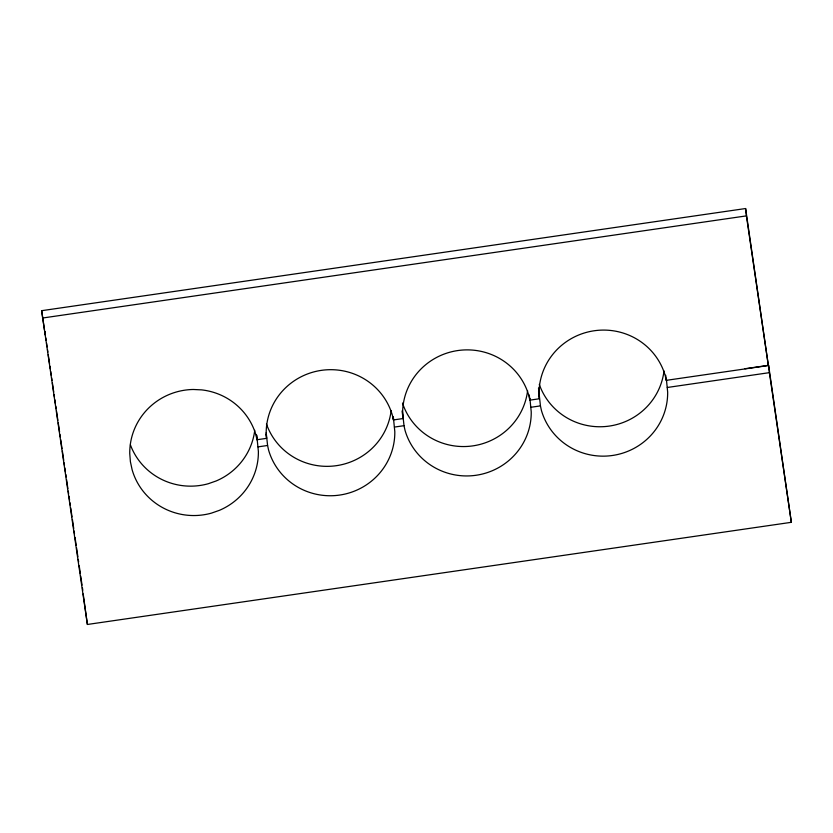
<?xml version="1.0" encoding="UTF-8"?>
<svg xmlns="http://www.w3.org/2000/svg" width="833" height="833" viewBox="0 0 833 833"><rect width="100%" height="100%" fill="white"/><g stroke="black" fill="none" stroke-linecap="round" stroke-linejoin="round"><path stroke-width="1.25" d="M744.952 368.738L768.599 365.312L791.35 522.312L87.392 624.469L41.65 310.688L745.608 208.531L768.359 365.531L666.254 380.348L665.275 375.818A64.339 63.016 -6.2 0 0 594.2 330.763A64.339 63.016 -6.2 0 0 539.034 394.134L539.399 398.757L529.83 400.152L528.851 395.613A64.339 63.016 -6.2 0 0 457.775 350.558A64.339 63.016 -6.2 0 0 402.61 413.939L402.974 418.562L393.405 419.947L392.426 415.417A64.339 63.016 -6.2 0 0 321.351 370.362A64.339 63.016 -6.2 0 0 266.185 433.733L266.55 438.356L256.97 439.741L256.002 435.211A64.339 63.016 -6.2 0 0 201.711 389.886L193.308 389.48A64.339 63.016 -6.2 0 0 129.75 453.537L130.406 461.753L132.145 469.812A64.339 63.016 -6.2 0 0 211.447 513.128L219.381 510.348A64.339 63.016 -6.2 0 0 258.386 451.486L256.772 435.367M42.452 318.039L746.41 215.882L745.608 208.531M258.022 446.873L267.591 445.478L268.57 450.007A64.339 63.016 -6.2 0 0 339.645 495.073A64.339 63.016 -6.2 0 0 394.811 431.692L393.332 416.844M394.446 427.069L404.015 425.684L404.994 430.213A64.339 63.016 -6.2 0 0 476.07 475.268A64.339 63.016 -6.2 0 0 531.235 411.898L529.903 398.33M530.871 407.275L540.44 405.89L541.419 410.419A64.339 63.016 -6.2 0 0 612.494 455.474A64.339 63.016 -6.2 0 0 667.66 392.093L666.327 378.526M667.295 387.48L769.4 372.653L768.599 365.312M746.41 215.882L768.359 365.531M769.4 372.653L791.35 522.312M44.836 331.461L45.398 335.324M45.784 337.906L46.159 340.478M46.533 343.05L47.106 346.913M47.481 349.496L47.856 352.067M48.231 354.639L49.553 363.657M49.938 366.228L50.313 368.811M50.688 371.383L51.261 375.246M51.636 377.818L52.01 380.4M52.396 382.972L53.708 391.989M54.093 394.561L54.468 397.133M54.843 399.715L55.415 403.578M55.79 406.15L56.165 408.722M56.55 411.304L57.862 420.311M58.248 422.893L59.57 431.9M59.945 434.482L60.32 437.054M60.705 439.626L62.027 448.643M62.402 451.215L63.725 460.233M64.099 462.804L64.474 465.376M64.859 467.959L65.422 471.822M65.797 474.394L66.182 476.965M66.557 479.548L67.879 488.555M68.254 491.137L68.629 493.709M69.014 496.281L69.576 500.144M69.951 502.726L70.336 505.298M70.711 507.87L72.034 516.887M72.409 519.459L73.731 528.476M74.106 531.048L74.491 533.63M75.053 537.493L76.188 545.219M76.563 547.791L77.885 556.808M78.26 559.38L78.646 561.952M79.208 565.815L80.343 573.541M80.718 576.124L82.04 585.13M82.415 587.713L82.8 590.285M41.65 310.688L44.482 329.993M83.196 593.96L87.392 624.469M665.702 375.235L666.254 380.348M538.503 387.991L540.44 405.89M538.566 391.094L539.399 398.757M529.267 395.04L529.83 400.152M402.495 411.627L404.015 425.684M402.141 410.888L402.974 418.562M393.124 417.385L393.405 419.947M266.206 432.702L267.591 445.478M266.133 434.524L266.55 438.356M256.418 434.628L256.97 439.741M44.784 331.399L45.044 333.846M254.742 430.328A64.339 63.016 -6.2 0 1 216.184 480.953L208.25 483.734A64.339 63.016 -6.2 0 1 130.417 444.895M391.166 410.534A64.339 63.016 -6.2 0 1 334.064 465.97A64.339 63.016 -6.2 0 1 266.445 423.987M527.591 390.729A64.339 63.016 -6.2 0 1 469.885 446.238A64.339 63.016 -6.2 0 1 402.495 403.068M664.016 370.935A64.339 63.016 -6.2 0 1 606.913 426.381A64.339 63.016 -6.2 0 1 539.295 384.388"/></g></svg>
